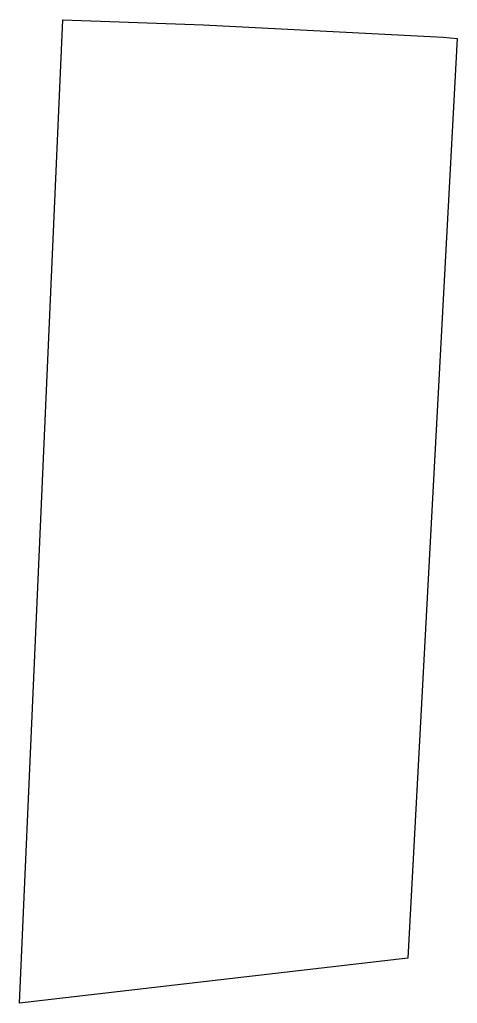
# Model space of a CAD drawing. Header units: metres. Extents: x 310489.3 to 310523.2, y 5264893.6 to 5264969.7.
import ezdxf

# ---------------------------------------------------------------- set-up
doc = ezdxf.new("R2010")
doc.units = ezdxf.units.M
doc.layers.add('LOT - 1', color=3, linetype='Continuous')

msp = doc.modelspace()

# ---------------------------------------------------------------- linework, layer by layer
at = {"layer": 'LOT - 1'}
msp.add_lwpolyline([(310492.685, 5264969.734), (310503.594, 5264969.337), (310522.142, 5264968.387), (310523.239, 5264968.272), (310519.416, 5264897.09), (310489.344, 5264893.584), (310492.685, 5264969.734)], dxfattribs=at)

doc.saveas('drawing.dxf')
